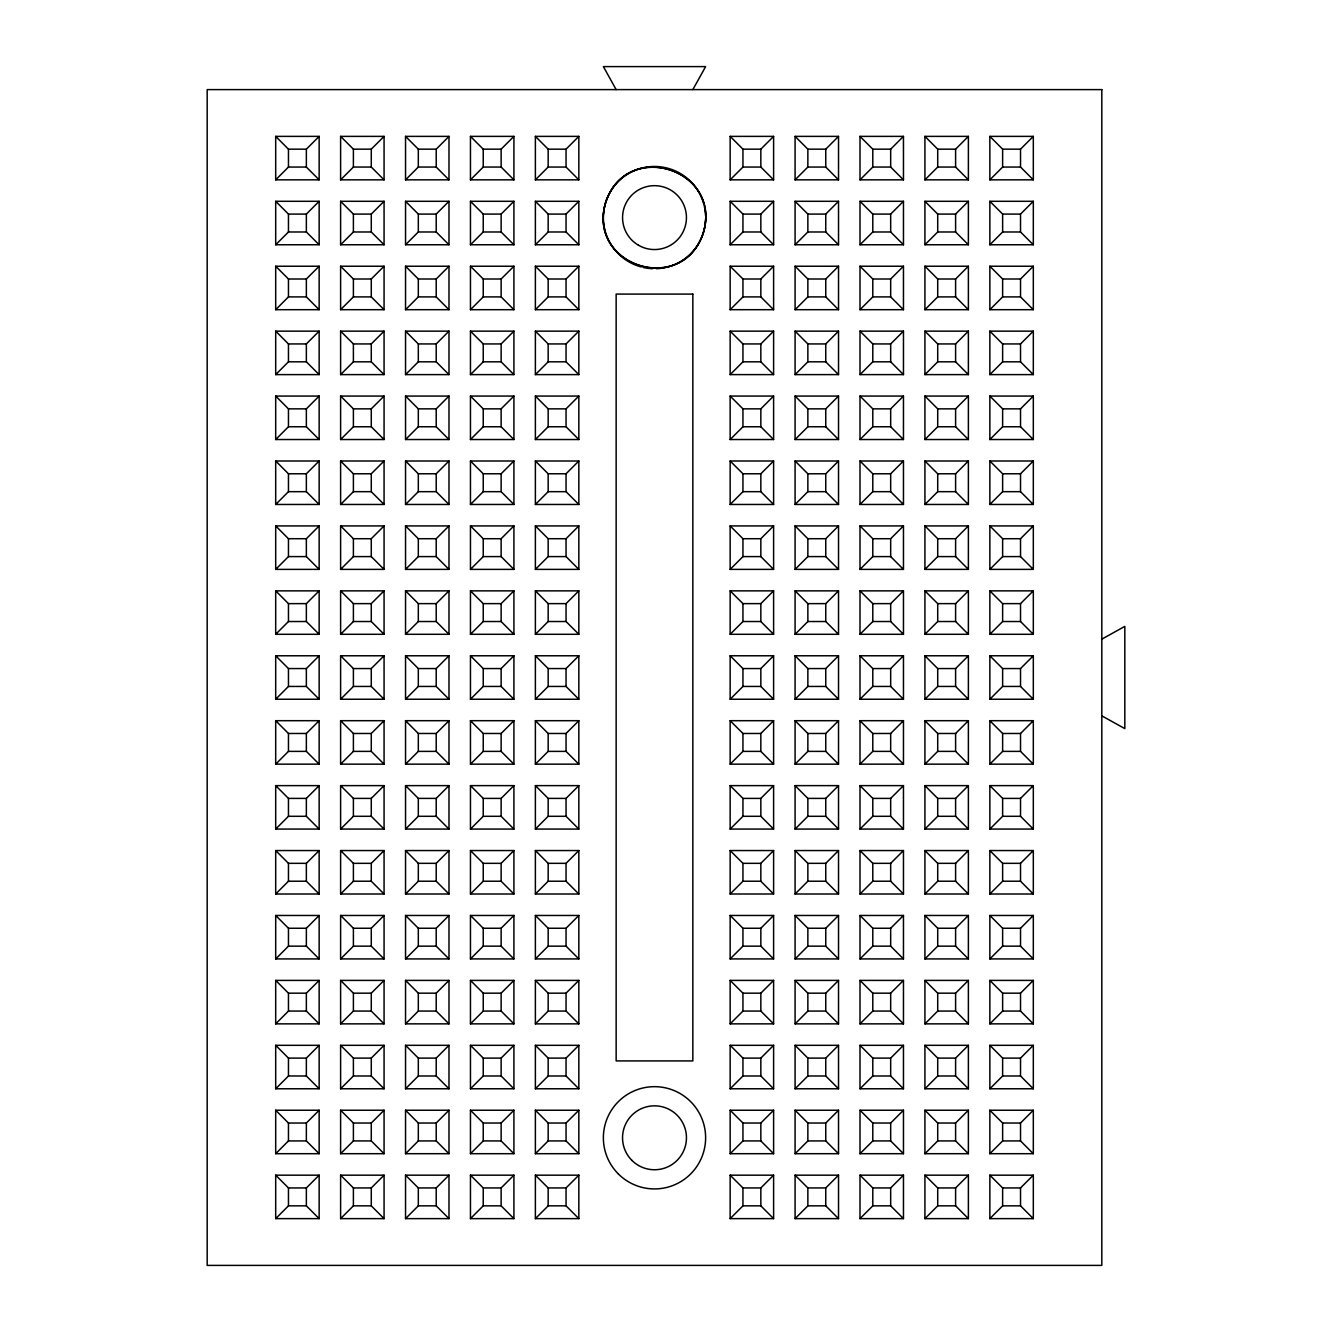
<?xml version="1.0" encoding="UTF-8"?>
<svg xmlns="http://www.w3.org/2000/svg" width="1332" height="1332" viewBox="0 0 1332 1332"><rect width="100%" height="100%" fill="white"/><g stroke="black" fill="none" stroke-linecap="round" stroke-linejoin="round"><path stroke-width="1.5" d="M703.879 230.836C720.396 166.134 623.16 140.076 605.111 204.379C588.594 269.081 685.83 295.121 703.879 230.836A51.115 51.115 0 0 1 667.732 266.983M692.84 89.61L705.627 66.6L603.379 66.6L616.15 89.61M275.691 179.837L288.461 167.049L306.36 167.049L319.147 179.837L319.147 136.38L275.691 136.38L275.691 179.837L319.147 179.837M275.691 136.38L288.461 149.167L306.36 149.167L319.147 136.38M275.691 244.755L288.461 231.984L306.36 231.984L319.147 244.755L275.691 244.755L275.691 201.299L319.147 201.299L319.147 244.755M275.691 201.299L288.461 214.086L306.36 214.086L319.147 201.299M340.609 179.837L353.396 167.049L371.278 167.049L384.066 179.837L384.066 136.38L340.609 136.38L340.609 179.837L384.066 179.837M340.609 136.38L353.396 149.167L371.278 149.167L384.066 136.38M275.691 309.69L288.461 296.903L306.36 296.903L319.147 309.69L319.147 266.233L275.691 266.233L275.691 309.69L319.147 309.69M275.691 266.233L288.461 279.004L306.36 279.004L319.147 266.233M340.609 244.755L353.396 231.984L371.278 231.984L384.066 244.755L384.066 201.299L340.609 201.299L340.609 244.755L384.066 244.755M340.609 201.299L353.396 214.086L371.278 214.086L384.066 201.299M405.544 179.837L418.315 167.049L436.213 167.049L448.984 179.837L448.984 136.38L405.544 136.38L405.544 179.837L448.984 179.837M405.544 136.38L418.315 149.167L436.213 149.167L448.984 136.38M275.691 374.608L288.461 361.821L306.36 361.821L319.147 374.608L275.691 374.608L275.691 331.152L319.147 331.152L319.147 374.608M275.691 331.152L288.461 343.939L306.36 343.939L319.147 331.152M340.609 309.69L353.396 296.903L371.278 296.903L384.066 309.69L384.066 266.233L340.609 266.233L340.609 309.69L384.066 309.69M340.609 266.233L353.396 279.004L371.278 279.004L384.066 266.233M405.544 244.755L418.315 231.984L418.315 214.086L405.544 201.299L448.984 201.299L448.984 244.755L405.544 244.755L405.544 201.299M418.315 214.086L436.213 214.086L448.984 201.299M470.462 179.837L483.233 167.049L501.132 167.049L513.919 179.837L513.919 136.38L470.462 136.38L470.462 179.837L513.919 179.837M470.462 136.38L483.233 149.167L501.132 149.167L513.919 136.38M275.691 439.527L288.461 426.756L288.461 408.857L275.691 396.07L275.691 439.527L319.147 439.527L319.147 396.07L275.691 396.07M288.461 408.857L306.36 408.857L319.147 396.07M340.609 374.608L353.396 361.821L371.278 361.821L384.066 374.608L340.609 374.608L340.609 331.152L384.066 331.152L384.066 374.608M340.609 331.152L353.396 343.939L371.278 343.939L384.066 331.152M405.544 309.69L418.315 296.903L436.213 296.903L448.984 309.69L448.984 266.233L405.544 266.233L405.544 309.69L448.984 309.69M405.544 266.233L418.315 279.004L436.213 279.004L448.984 266.233M470.462 244.755L483.233 231.984L501.132 231.984L513.919 244.755L513.919 201.299L470.462 201.299L470.462 244.755L513.919 244.755M470.462 201.299L483.233 214.086L501.132 214.086L513.919 201.299M535.381 179.837L548.168 167.049L566.05 167.049L578.837 179.837L578.837 136.38L535.381 136.38L535.381 179.837L578.837 179.837M535.381 136.38L548.168 149.167L566.05 149.167L578.837 136.38M275.691 504.462L288.461 491.675L288.461 473.776L275.691 461.005L319.147 461.005L319.147 504.462L275.691 504.462L275.691 461.005M319.147 504.462L306.36 491.675L306.36 473.776L319.147 461.005M340.609 439.527L353.396 426.756L353.396 408.857L340.609 396.07L340.609 439.527L384.066 439.527L384.066 396.07L340.609 396.07M353.396 408.857L371.278 408.857L384.066 396.07M405.544 374.608L418.315 361.821L436.213 361.821L448.984 374.608L448.984 331.152L405.544 331.152L405.544 374.608L448.984 374.608M405.544 331.152L418.315 343.939L436.213 343.939L448.984 331.152M470.462 309.69L483.233 296.903L501.132 296.903L513.919 309.69L513.919 266.233L470.462 266.233L470.462 309.69L513.919 309.69M470.462 266.233L483.233 279.004L501.132 279.004L513.919 266.233M535.381 244.755L548.168 231.984L548.168 214.086L535.381 201.299L578.837 201.299L578.837 244.755L535.381 244.755L535.381 201.299M548.168 214.086L566.05 214.086L578.837 201.299M275.691 569.38L288.461 556.593L306.36 556.593L319.147 569.38L275.691 569.38L275.691 525.924L319.147 525.924L319.147 569.38M275.691 525.924L288.461 538.711L306.36 538.711L319.147 525.924M340.609 504.462L353.396 491.675L353.396 473.776L340.609 461.005L340.609 504.462L384.066 504.462L384.066 461.005L340.609 461.005M384.066 504.462L371.278 491.675L371.278 473.776L384.066 461.005M405.544 439.527L418.315 426.756L436.213 426.756L448.984 439.527L405.544 439.527L405.544 396.07L448.984 396.07L448.984 439.527M405.544 396.07L418.315 408.857L436.213 408.857L448.984 396.07M470.462 374.608L483.233 361.821L501.132 361.821L513.919 374.608L470.462 374.608L470.462 331.152L513.919 331.152L513.919 374.608M470.462 331.152L483.233 343.939L501.132 343.939L513.919 331.152M535.381 309.69L548.168 296.903L548.168 279.004L535.381 266.233L578.837 266.233L578.837 309.69L535.381 309.69L535.381 266.233M548.168 279.004L566.05 279.004L578.837 266.233M275.691 634.298L288.461 621.528L288.461 603.629L275.691 590.859L275.691 634.298L319.147 634.298L319.147 590.859L275.691 590.859M288.461 603.629L306.36 603.629L319.147 590.859M340.609 569.38L353.396 556.593L371.278 556.593L384.066 569.38L340.609 569.38L340.609 525.924L384.066 525.924L384.066 569.38M371.278 556.593L371.278 538.711L384.066 525.924M405.544 504.462L418.315 491.675L436.213 491.675L448.984 504.462L405.544 504.462L405.544 461.005L448.984 461.005L448.984 504.462M405.544 461.005L418.315 473.776L436.213 473.776L448.984 461.005M470.462 439.527L483.233 426.756L501.132 426.756L513.919 439.527L470.462 439.527L470.462 396.07L513.919 396.07L513.919 439.527M470.462 396.07L483.233 408.857L501.132 408.857L513.919 396.07M535.381 374.608L548.168 361.821L548.168 343.939L535.381 331.152L578.837 331.152L578.837 374.608L535.381 374.608L535.381 331.152M548.168 343.939L566.05 343.939L578.837 331.152M730.152 179.837L742.94 167.049L760.838 167.049L773.609 179.837L773.609 136.38L730.152 136.38L730.152 179.837L773.609 179.837M730.152 136.38L742.94 149.167L760.838 149.167L773.609 136.38M275.691 699.233L288.461 686.446L288.461 668.564L275.691 655.777L275.691 699.233L319.147 699.233L319.147 655.777L275.691 655.777M288.461 668.564L306.36 668.564L319.147 655.777M340.609 634.298L353.396 621.528L353.396 603.629L340.609 590.859L340.609 634.298L384.066 634.298L384.066 590.859L340.609 590.859M353.396 603.629L371.278 603.629L384.066 590.859M405.544 569.38L418.315 556.593L436.213 556.593L448.984 569.38L405.544 569.38L405.544 525.924L448.984 525.924L448.984 569.38M405.544 525.924L418.315 538.711L436.213 538.711L448.984 525.924M470.462 504.462L483.233 491.675L501.132 491.675L513.919 504.462L470.462 504.462L470.462 461.005L513.919 461.005L513.919 504.462M470.462 461.005L483.233 473.776L501.132 473.776L513.919 461.005M535.381 439.527L548.168 426.756L548.168 408.857L535.381 396.07L535.381 439.527L578.837 439.527L578.837 396.07L535.381 396.07M548.168 408.857L566.05 408.857L578.837 396.07M730.152 244.755L742.94 231.984L760.838 231.984L773.609 244.755L730.152 244.755L730.152 201.299L773.609 201.299L773.609 244.755M730.152 201.299L742.94 214.086L760.838 214.086L773.609 201.299M795.087 179.837L807.858 167.049L825.757 167.049L838.527 179.837L838.527 136.38L795.087 136.38L795.087 179.837L838.527 179.837M795.087 136.38L807.858 149.167L825.757 149.167L838.527 136.38M275.691 764.152L288.461 751.381L288.461 733.482L275.691 720.695L275.691 764.152L319.147 764.152L319.147 720.695L275.691 720.695M288.461 733.482L306.36 733.482L319.147 720.695M340.609 699.233L353.396 686.446L353.396 668.564L340.609 655.777L340.609 699.233L384.066 699.233L384.066 655.777L340.609 655.777M353.396 668.564L371.278 668.564L384.066 655.777M405.544 634.298L418.315 621.528L436.213 621.528L448.984 634.298L405.544 634.298L405.544 590.859L448.984 590.859L448.984 634.298M405.544 590.859L418.315 603.629L436.213 603.629L448.984 590.859M470.462 569.38L483.233 556.593L501.132 556.593L513.919 569.38L470.462 569.38L470.462 525.924L513.919 525.924L513.919 569.38M470.462 525.924L483.233 538.711L501.132 538.711L513.919 525.924M535.381 504.462L548.168 491.675L548.168 473.776L535.381 461.005L578.837 461.005L578.837 504.462L535.381 504.462L535.381 461.005M548.168 473.776L566.05 473.776L578.837 461.005M730.152 309.69L742.94 296.903L742.94 279.004L730.152 266.233L730.152 309.69L773.609 309.69L773.609 266.233L730.152 266.233M742.94 279.004L760.838 279.004L773.609 266.233M795.087 244.755L807.858 231.984L807.858 214.086L795.087 201.299L838.527 201.299L838.527 244.755L795.087 244.755L795.087 201.299M807.858 214.086L825.757 214.086L838.527 201.299M860.006 179.837L872.793 167.049L890.675 167.049L903.462 179.837L860.006 179.837L860.006 136.38L903.462 136.38L903.462 179.837M860.006 136.38L872.793 149.167L890.675 149.167L903.462 136.38M275.691 829.07L288.461 816.3L306.36 816.3L319.147 829.07L319.147 785.63L275.691 785.63L275.691 829.07L319.147 829.07M275.691 785.63L288.461 798.401L306.36 798.401L319.147 785.63M340.609 764.152L353.396 751.381L353.396 733.482L340.609 720.695L340.609 764.152L384.066 764.152L384.066 720.695L340.609 720.695M353.396 733.482L371.278 733.482L384.066 720.695M405.544 699.233L418.315 686.446L436.213 686.446L448.984 699.233L448.984 655.777L405.544 655.777L405.544 699.233L448.984 699.233M405.544 655.777L418.315 668.564L436.213 668.564L448.984 655.777M470.462 634.298L483.233 621.528L501.132 621.528L513.919 634.298L470.462 634.298L470.462 590.859L513.919 590.859L513.919 634.298M470.462 590.859L483.233 603.629L501.132 603.629L513.919 590.859M535.381 569.38L548.168 556.593L548.168 538.711L535.381 525.924L578.837 525.924L578.837 569.38L535.381 569.38L535.381 525.924M548.168 538.711L566.05 538.711L578.837 525.924M730.152 374.608L742.94 361.821L742.94 343.939L730.152 331.152L773.609 331.152L773.609 374.608L730.152 374.608L730.152 331.152M742.94 343.939L760.838 343.939L773.609 331.152M795.087 309.69L807.858 296.903L807.858 279.004L795.087 266.233L838.527 266.233L838.527 309.69L795.087 309.69L795.087 266.233M807.858 279.004L825.757 279.004L838.527 266.233M860.006 244.755L872.793 231.984L890.675 231.984L903.462 244.755L860.006 244.755L860.006 201.299L903.462 201.299L903.462 244.755M890.675 231.984L890.675 214.086L903.462 201.299M924.924 179.837L937.711 167.049L955.61 167.049L968.381 179.837L968.381 136.38L924.924 136.38L924.924 179.837L968.381 179.837M924.924 136.38L937.711 149.167L955.61 149.167L968.381 136.38M275.691 894.005L288.461 881.218L306.36 881.218L319.147 894.005L319.147 850.549L275.691 850.549L275.691 894.005L319.147 894.005M275.691 850.549L288.461 863.336L306.36 863.336L319.147 850.549M340.609 829.07L353.396 816.3L371.278 816.3L384.066 829.07L384.066 785.63L340.609 785.63L340.609 829.07L384.066 829.07M340.609 785.63L353.396 798.401L371.278 798.401L384.066 785.63M405.544 764.152L418.315 751.381L436.213 751.381L448.984 764.152L448.984 720.695L405.544 720.695L405.544 764.152L448.984 764.152M405.544 720.695L418.315 733.482L436.213 733.482L448.984 720.695M470.462 699.233L483.233 686.446L501.132 686.446L513.919 699.233L513.919 655.777L470.462 655.777L470.462 699.233L513.919 699.233M470.462 655.777L483.233 668.564L501.132 668.564L513.919 655.777M535.381 634.298L548.168 621.528L548.168 603.629L535.381 590.859L535.381 634.298L578.837 634.298L578.837 590.859L535.381 590.859M548.168 603.629L566.05 603.629L578.837 590.859M730.152 439.527L742.94 426.756L742.94 408.857L730.152 396.07L730.152 439.527L773.609 439.527L773.609 396.07L730.152 396.07M742.94 408.857L760.838 408.857L773.609 396.07M795.087 374.608L807.858 361.821L807.858 343.939L795.087 331.152L838.527 331.152L838.527 374.608L795.087 374.608L795.087 331.152M807.858 343.939L825.757 343.939L838.527 331.152M860.006 309.69L872.793 296.903L890.675 296.903L903.462 309.69L860.006 309.69L860.006 266.233L903.462 266.233L903.462 309.69M890.675 296.903L890.675 279.004L903.462 266.233M924.924 244.755L937.711 231.984L955.61 231.984L968.381 244.755L968.381 201.299L924.924 201.299L924.924 244.755L968.381 244.755M924.924 201.299L937.711 214.086L955.61 214.086L968.381 201.299M989.859 179.837L1002.63 167.049L1002.63 149.167L989.859 136.38L1033.316 136.38L1033.316 179.837L989.859 179.837L989.859 136.38M1033.316 179.837L1020.528 167.049L1020.528 149.167L1033.316 136.38M275.691 958.923L288.461 946.153L288.461 928.254L275.691 915.467L275.691 958.923L319.147 958.923L319.147 915.467L275.691 915.467M288.461 928.254L306.36 928.254L319.147 915.467M340.609 894.005L353.396 881.218L371.278 881.218L384.066 894.005L384.066 850.549L340.609 850.549L340.609 894.005L384.066 894.005M340.609 850.549L353.396 863.336L371.278 863.336L384.066 850.549M405.544 829.07L418.315 816.3L436.213 816.3L448.984 829.07L448.984 785.63L405.544 785.63L405.544 829.07L448.984 829.07M405.544 785.63L418.315 798.401L436.213 798.401L448.984 785.63M470.462 764.152L483.233 751.381L501.132 751.381L513.919 764.152L513.919 720.695L470.462 720.695L470.462 764.152L513.919 764.152M470.462 720.695L483.233 733.482L501.132 733.482L513.919 720.695M535.381 699.233L548.168 686.446L548.168 668.564L535.381 655.777L578.837 655.777L578.837 699.233L535.381 699.233L535.381 655.777M548.168 668.564L566.05 668.564L578.837 655.777M730.152 504.462L742.94 491.675L742.94 473.776L730.152 461.005L773.609 461.005L773.609 504.462L730.152 504.462L730.152 461.005M742.94 473.776L760.838 473.776L773.609 461.005M795.087 439.527L807.858 426.756L807.858 408.857L795.087 396.07L795.087 439.527L838.527 439.527L838.527 396.07L795.087 396.07M807.858 408.857L825.757 408.857L838.527 396.07M860.006 374.608L872.793 361.821L890.675 361.821L903.462 374.608L860.006 374.608L860.006 331.152L903.462 331.152L903.462 374.608M890.675 361.821L890.675 343.939L903.462 331.152M924.924 309.69L937.711 296.903L955.61 296.903L968.381 309.69L968.381 266.233L924.924 266.233L924.924 309.69L968.381 309.69M924.924 266.233L937.711 279.004L955.61 279.004L968.381 266.233M989.859 244.755L1002.63 231.984L1002.63 214.086L989.859 201.299L1033.316 201.299L1033.316 244.755L989.859 244.755L989.859 201.299M1033.316 244.755L1020.528 231.984L1020.528 214.086L1033.316 201.299M275.691 1023.858L288.461 1011.071L288.461 993.173L275.691 980.402L275.691 1023.858L319.147 1023.858L319.147 980.402L275.691 980.402M288.461 993.173L306.36 993.173L319.147 980.402M340.609 958.923L353.396 946.153L353.396 928.254L340.609 915.467L340.609 958.923L384.066 958.923L384.066 915.467L340.609 915.467M384.066 958.923L371.278 946.153L371.278 928.254L384.066 915.467M405.544 894.005L418.315 881.218L436.213 881.218L448.984 894.005L448.984 850.549L405.544 850.549L405.544 894.005L448.984 894.005M405.544 850.549L418.315 863.336L436.213 863.336L448.984 850.549M470.462 829.07L483.233 816.3L501.132 816.3L513.919 829.07L513.919 785.63L470.462 785.63L470.462 829.07L513.919 829.07M470.462 785.63L483.233 798.401L501.132 798.401L513.919 785.63M535.381 764.152L548.168 751.381L548.168 733.482L535.381 720.695L578.837 720.695L578.837 764.152L535.381 764.152L535.381 720.695M548.168 733.482L566.05 733.482L578.837 720.695M730.152 569.38L742.94 556.593L742.94 538.711L730.152 525.924L773.609 525.924L773.609 569.38L730.152 569.38L730.152 525.924M773.609 569.38L760.838 556.593L760.838 538.711L773.609 525.924M795.087 504.462L807.858 491.675L807.858 473.776L795.087 461.005L838.527 461.005L838.527 504.462L795.087 504.462L795.087 461.005M838.527 504.462L825.757 491.675L825.757 473.776L838.527 461.005M860.006 439.527L872.793 426.756L872.793 408.857L860.006 396.07L860.006 439.527L903.462 439.527L903.462 396.07L860.006 396.07M872.793 408.857L890.675 408.857L903.462 396.07M924.924 374.608L937.711 361.821L955.61 361.821L968.381 374.608L924.924 374.608L924.924 331.152L968.381 331.152L968.381 374.608M924.924 331.152L937.711 343.939L955.61 343.939L968.381 331.152M989.859 309.69L1002.63 296.903L1002.63 279.004L989.859 266.233L1033.316 266.233L1033.316 309.69L989.859 309.69L989.859 266.233M1033.316 309.69L1020.528 296.903L1020.528 279.004L1033.316 266.233M275.691 1088.777L288.461 1075.99L288.461 1058.108L275.691 1045.32L275.691 1088.777L319.147 1088.777L319.147 1045.32L275.691 1045.32M288.461 1058.108L306.36 1058.108L319.147 1045.32M340.609 1023.858L353.396 1011.071L353.396 993.173L340.609 980.402L340.609 1023.858L384.066 1023.858L384.066 980.402L340.609 980.402M384.066 1023.858L371.278 1011.071L371.278 993.173L384.066 980.402M405.544 958.923L418.315 946.153L436.213 946.153L448.984 958.923L448.984 915.467L405.544 915.467L405.544 958.923L448.984 958.923M405.544 915.467L418.315 928.254L436.213 928.254L448.984 915.467M470.462 894.005L483.233 881.218L501.132 881.218L513.919 894.005L513.919 850.549L470.462 850.549L470.462 894.005L513.919 894.005M470.462 850.549L483.233 863.336L501.132 863.336L513.919 850.549M535.381 829.07L548.168 816.3L566.05 816.3L578.837 829.07L578.837 785.63L535.381 785.63L535.381 829.07L578.837 829.07M535.381 785.63L548.168 798.401L566.05 798.401L578.837 785.63M730.152 634.298L742.94 621.528L742.94 603.629L730.152 590.859L730.152 634.298L773.609 634.298L773.609 590.859L730.152 590.859M742.94 603.629L760.838 603.629L773.609 590.859M795.087 569.38L807.858 556.593L807.858 538.711L795.087 525.924L838.527 525.924L838.527 569.38L795.087 569.38L795.087 525.924M838.527 569.38L825.757 556.593L825.757 538.711L838.527 525.924M860.006 504.462L872.793 491.675L872.793 473.776L860.006 461.005L903.462 461.005L903.462 504.462L860.006 504.462L860.006 461.005M903.462 504.462L890.675 491.675L890.675 473.776L903.462 461.005M924.924 439.527L937.711 426.756L955.61 426.756L968.381 439.527L924.924 439.527L924.924 396.07L968.381 396.07L968.381 439.527M924.924 396.07L937.711 408.857L955.61 408.857L968.381 396.07M989.859 374.608L1002.63 361.821L1002.63 343.939L989.859 331.152L1033.316 331.152L1033.316 374.608L989.859 374.608L989.859 331.152M1033.316 374.608L1020.528 361.821L1020.528 343.939L1033.316 331.152M275.691 1153.695L288.461 1140.925L306.36 1140.925L319.147 1153.695L319.147 1110.239L275.691 1110.239L275.691 1153.695L319.147 1153.695M306.36 1140.925L306.36 1123.026L319.147 1110.239M340.609 1088.777L353.396 1075.99L353.396 1058.108L340.609 1045.32L340.609 1088.777L384.066 1088.777L384.066 1045.32L340.609 1045.32M353.396 1058.108L371.278 1058.108L384.066 1045.32M405.544 1023.858L418.315 1011.071L418.315 993.173L405.544 980.402L448.984 980.402L448.984 1023.858L405.544 1023.858L405.544 980.402M448.984 1023.858L436.213 1011.071L436.213 993.173L448.984 980.402M470.462 958.923L483.233 946.153L501.132 946.153L513.919 958.923L513.919 915.467L470.462 915.467L470.462 958.923L513.919 958.923M470.462 915.467L483.233 928.254L501.132 928.254L513.919 915.467M535.381 894.005L548.168 881.218L566.05 881.218L578.837 894.005L535.381 894.005L535.381 850.549L578.837 850.549L578.837 894.005M535.381 850.549L548.168 863.336L566.05 863.336L578.837 850.549M730.152 699.233L742.94 686.446L742.94 668.564L730.152 655.777L773.609 655.777L773.609 699.233L730.152 699.233L730.152 655.777M773.609 699.233L760.838 686.446L760.838 668.564L773.609 655.777M795.087 634.298L807.858 621.528L807.858 603.629L795.087 590.859L795.087 634.298L838.527 634.298L838.527 590.859L795.087 590.859M807.858 603.629L825.757 603.629L838.527 590.859M860.006 569.38L872.793 556.593L872.793 538.711L860.006 525.924L903.462 525.924L903.462 569.38L860.006 569.38L860.006 525.924M903.462 569.38L890.675 556.593L890.675 538.711L903.462 525.924M924.924 504.462L937.711 491.675L955.61 491.675L968.381 504.462L924.924 504.462L924.924 461.005L968.381 461.005L968.381 504.462M924.924 461.005L937.711 473.776L955.61 473.776L968.381 461.005M989.859 439.527L1002.63 426.756L1002.63 408.857L989.859 396.07L989.859 439.527L1033.316 439.527L1033.316 396.07L989.859 396.07M1002.63 408.857L1020.528 408.857L1033.316 396.07M275.691 1218.63L288.461 1205.843L306.36 1205.843L319.147 1218.63L319.147 1175.174L275.691 1175.174L275.691 1218.63L319.147 1218.63M275.691 1175.174L288.461 1187.944L306.36 1187.944L319.147 1175.174M340.609 1153.695L353.396 1140.925L371.278 1140.925L384.066 1153.695L384.066 1110.239L340.609 1110.239L340.609 1153.695L384.066 1153.695M371.278 1140.925L371.278 1123.026L384.066 1110.239M405.544 1088.777L418.315 1075.99L418.315 1058.108L405.544 1045.32L405.544 1088.777L448.984 1088.777L448.984 1045.32L405.544 1045.32M418.315 1058.108L436.213 1058.108L448.984 1045.32M470.462 1023.858L483.233 1011.071L483.233 993.173L470.462 980.402L513.919 980.402L513.919 1023.858L470.462 1023.858L470.462 980.402M513.919 1023.858L501.132 1011.071L501.132 993.173L513.919 980.402M535.381 958.923L548.168 946.153L566.05 946.153L578.837 958.923L535.381 958.923L535.381 915.467L578.837 915.467L578.837 958.923M535.381 915.467L548.168 928.254L566.05 928.254L578.837 915.467M730.152 764.152L742.94 751.381L742.94 733.482L730.152 720.695L773.609 720.695L773.609 764.152L730.152 764.152L730.152 720.695M773.609 764.152L760.838 751.381L760.838 733.482L773.609 720.695M795.087 699.233L807.858 686.446L825.757 686.446L838.527 699.233L795.087 699.233L795.087 655.777L838.527 655.777L838.527 699.233M795.087 655.777L807.858 668.564L825.757 668.564L838.527 655.777M860.006 634.298L872.793 621.528L872.793 603.629L860.006 590.859L860.006 634.298L903.462 634.298L903.462 590.859L860.006 590.859M872.793 603.629L890.675 603.629L903.462 590.859M924.924 569.38L937.711 556.593L955.61 556.593L968.381 569.38L924.924 569.38L924.924 525.924L968.381 525.924L968.381 569.38M955.61 556.593L955.61 538.711L968.381 525.924M989.859 504.462L1002.63 491.675L1002.63 473.776L989.859 461.005L1033.316 461.005L1033.316 504.462L989.859 504.462L989.859 461.005M1033.316 504.462L1020.528 491.675L1020.528 473.776L1033.316 461.005M340.609 1218.63L353.396 1205.843L371.278 1205.843L384.066 1218.63L384.066 1175.174L340.609 1175.174L340.609 1218.63L384.066 1218.63M340.609 1175.174L353.396 1187.944L371.278 1187.944L384.066 1175.174M405.544 1153.695L418.315 1140.925L436.213 1140.925L448.984 1153.695L405.544 1153.695L405.544 1110.239L448.984 1110.239L448.984 1153.695M436.213 1140.925L436.213 1123.026L448.984 1110.239M470.462 1088.777L483.233 1075.99L483.233 1058.108L470.462 1045.32L513.919 1045.32L513.919 1088.777L470.462 1088.777L470.462 1045.32M483.233 1058.108L501.132 1058.108L513.919 1045.32M535.381 1023.858L548.168 1011.071L548.168 993.173L535.381 980.402L578.837 980.402L578.837 1023.858L535.381 1023.858L535.381 980.402M578.837 1023.858L566.05 1011.071L566.05 993.173L578.837 980.402M730.152 829.07L742.94 816.3L760.838 816.3L773.609 829.07L730.152 829.07L730.152 785.63L773.609 785.63L773.609 829.07M730.152 785.63L742.94 798.401L760.838 798.401L773.609 785.63M795.087 764.152L807.858 751.381L807.858 733.482L795.087 720.695L838.527 720.695L838.527 764.152L795.087 764.152L795.087 720.695M807.858 733.482L825.757 733.482L838.527 720.695M860.006 699.233L872.793 686.446L890.675 686.446L903.462 699.233L860.006 699.233L860.006 655.777L903.462 655.777L903.462 699.233M860.006 655.777L872.793 668.564L890.675 668.564L903.462 655.777M924.924 634.298L937.711 621.528L955.61 621.528L968.381 634.298L924.924 634.298L924.924 590.859L968.381 590.859L968.381 634.298M924.924 590.859L937.711 603.629L955.61 603.629L968.381 590.859M989.859 569.38L1002.63 556.593L1002.63 538.711L989.859 525.924L1033.316 525.924L1033.316 569.38L989.859 569.38L989.859 525.924M1033.316 569.38L1020.528 556.593L1020.528 538.711L1033.316 525.924M405.544 1218.63L418.315 1205.843L436.213 1205.843L448.984 1218.63L405.544 1218.63L405.544 1175.174L448.984 1175.174L448.984 1218.63M405.544 1175.174L418.315 1187.944L436.213 1187.944L448.984 1175.174M470.462 1153.695L483.233 1140.925L483.233 1123.026L470.462 1110.239L513.919 1110.239L513.919 1153.695L470.462 1153.695L470.462 1110.239M513.919 1153.695L501.132 1140.925L501.132 1123.026L513.919 1110.239M535.381 1088.777L548.168 1075.99L548.168 1058.108L535.381 1045.32L578.837 1045.32L578.837 1088.777L535.381 1088.777L535.381 1045.32M578.837 1088.777L566.05 1075.99L566.05 1058.108L578.837 1045.32M730.152 894.005L742.94 881.218L760.838 881.218L773.609 894.005L730.152 894.005L730.152 850.549L773.609 850.549L773.609 894.005M730.152 850.549L742.94 863.336L760.838 863.336L773.609 850.549M795.087 829.07L807.858 816.3L825.757 816.3L838.527 829.07L838.527 785.63L795.087 785.63L795.087 829.07L838.527 829.07M825.757 816.3L825.757 798.401L838.527 785.63M860.006 764.152L872.793 751.381L890.675 751.381L903.462 764.152L860.006 764.152L860.006 720.695L903.462 720.695L903.462 764.152M860.006 720.695L872.793 733.482L890.675 733.482L903.462 720.695M924.924 699.233L937.711 686.446L955.61 686.446L968.381 699.233L924.924 699.233L924.924 655.777L968.381 655.777L968.381 699.233M924.924 655.777L937.711 668.564L955.61 668.564L968.381 655.777M989.859 634.298L1002.63 621.528L1020.528 621.528L1033.316 634.298L989.859 634.298L989.859 590.859L1033.316 590.859L1033.316 634.298M989.859 590.859L1002.63 603.629L1020.528 603.629L1033.316 590.859M470.462 1218.63L483.233 1205.843L483.233 1187.944L470.462 1175.174L470.462 1218.63L513.919 1218.63L513.919 1175.174L470.462 1175.174M483.233 1187.944L501.132 1187.944L513.919 1175.174M535.381 1153.695L548.168 1140.925L566.05 1140.925L578.837 1153.695L535.381 1153.695L535.381 1110.239L578.837 1110.239L578.837 1153.695M566.05 1140.925L566.05 1123.026L578.837 1110.239M730.152 958.923L742.94 946.153L760.838 946.153L773.609 958.923L730.152 958.923L730.152 915.467L773.609 915.467L773.609 958.923M730.152 915.467L742.94 928.254L760.838 928.254L773.609 915.467M795.087 894.005L807.858 881.218L825.757 881.218L838.527 894.005L795.087 894.005L795.087 850.549L838.527 850.549L838.527 894.005M795.087 850.549L807.858 863.336L825.757 863.336L838.527 850.549M860.006 829.07L872.793 816.3L872.793 798.401L860.006 785.63L903.462 785.63L903.462 829.07L860.006 829.07L860.006 785.63M903.462 829.07L890.675 816.3L890.675 798.401L903.462 785.63M924.924 764.152L937.711 751.381L955.61 751.381L968.381 764.152L924.924 764.152L924.924 720.695L968.381 720.695L968.381 764.152M924.924 720.695L937.711 733.482L955.61 733.482L968.381 720.695M989.859 699.233L1002.63 686.446L1020.528 686.446L1033.316 699.233L989.859 699.233L989.859 655.777L1033.316 655.777L1033.316 699.233M989.859 655.777L1002.63 668.564L1020.528 668.564L1033.316 655.777M535.381 1218.63L548.168 1205.843L566.05 1205.843L578.837 1218.63L535.381 1218.63L535.381 1175.174L578.837 1175.174L578.837 1218.63M535.381 1175.174L548.168 1187.944L566.05 1187.944L578.837 1175.174M730.152 1023.858L742.94 1011.071L742.94 993.173L730.152 980.402L773.609 980.402L773.609 1023.858L730.152 1023.858L730.152 980.402M773.609 1023.858L760.838 1011.071L760.838 993.173L773.609 980.402M795.087 958.923L807.858 946.153L825.757 946.153L838.527 958.923L795.087 958.923L795.087 915.467L838.527 915.467L838.527 958.923M795.087 915.467L807.858 928.254L825.757 928.254L838.527 915.467M860.006 894.005L872.793 881.218L890.675 881.218L903.462 894.005L860.006 894.005L860.006 850.549L903.462 850.549L903.462 894.005M860.006 850.549L872.793 863.336L890.675 863.336L903.462 850.549M924.924 829.07L937.711 816.3L955.61 816.3L968.381 829.07L924.924 829.07L924.924 785.63L968.381 785.63L968.381 829.07M924.924 785.63L937.711 798.401L955.61 798.401L968.381 785.63M989.859 764.152L1002.63 751.381L1020.528 751.381L1033.316 764.152L989.859 764.152L989.859 720.695L1033.316 720.695L1033.316 764.152M989.859 720.695L1002.63 733.482L1020.528 733.482L1033.316 720.695M730.152 1088.777L742.94 1075.99L742.94 1058.108L730.152 1045.32L730.152 1088.777L773.609 1088.777L773.609 1045.32L730.152 1045.32M773.609 1088.777L760.838 1075.99L760.838 1058.108L773.609 1045.32M795.087 1023.858L807.858 1011.071L807.858 993.173L795.087 980.402L838.527 980.402L838.527 1023.858L795.087 1023.858L795.087 980.402M838.527 1023.858L825.757 1011.071L825.757 993.173L838.527 980.402M860.006 958.923L872.793 946.153L890.675 946.153L903.462 958.923L860.006 958.923L860.006 915.467L903.462 915.467L903.462 958.923M860.006 915.467L872.793 928.254L890.675 928.254L903.462 915.467M924.924 894.005L937.711 881.218L955.61 881.218L968.381 894.005L924.924 894.005L924.924 850.549L968.381 850.549L968.381 894.005M924.924 850.549L937.711 863.336L955.61 863.336L968.381 850.549M989.859 829.07L1002.63 816.3L1002.63 798.401L989.859 785.63L1033.316 785.63L1033.316 829.07L989.859 829.07L989.859 785.63M1033.316 829.07L1020.528 816.3L1020.528 798.401L1033.316 785.63M730.152 1153.695L742.94 1140.925L760.838 1140.925L773.609 1153.695L773.609 1110.239L730.152 1110.239L730.152 1153.695L773.609 1153.695M760.838 1140.925L760.838 1123.026L773.609 1110.239M795.087 1088.777L807.858 1075.99L807.858 1058.108L795.087 1045.32L795.087 1088.777L838.527 1088.777L838.527 1045.32L795.087 1045.32M838.527 1088.777L825.757 1075.99L825.757 1058.108L838.527 1045.32M860.006 1023.858L872.793 1011.071L872.793 993.173L860.006 980.402L903.462 980.402L903.462 1023.858L860.006 1023.858L860.006 980.402M903.462 1023.858L890.675 1011.071L890.675 993.173L903.462 980.402M924.924 958.923L937.711 946.153L955.61 946.153L968.381 958.923L924.924 958.923L924.924 915.467L968.381 915.467L968.381 958.923M924.924 915.467L937.711 928.254L955.61 928.254L968.381 915.467M989.859 894.005L1002.63 881.218L1002.63 863.336L989.859 850.549L1033.316 850.549L1033.316 894.005L989.859 894.005L989.859 850.549M1033.316 894.005L1020.528 881.218L1020.528 863.336L1033.316 850.549M730.152 1218.63L742.94 1205.843L760.838 1205.843L773.609 1218.63L773.609 1175.174L730.152 1175.174L730.152 1218.63L773.609 1218.63M730.152 1175.174L742.94 1187.944L760.838 1187.944L773.609 1175.174M795.087 1153.695L807.858 1140.925L825.757 1140.925L838.527 1153.695L795.087 1153.695L795.087 1110.239L838.527 1110.239L838.527 1153.695M825.757 1140.925L825.757 1123.026L838.527 1110.239M860.006 1088.777L872.793 1075.99L872.793 1058.108L860.006 1045.32L903.462 1045.32L903.462 1088.777L860.006 1088.777L860.006 1045.32M903.462 1088.777L890.675 1075.99L890.675 1058.108L903.462 1045.32M924.924 1023.858L937.711 1011.071L937.711 993.173L924.924 980.402L968.381 980.402L968.381 1023.858L924.924 1023.858L924.924 980.402M968.381 1023.858L955.61 1011.071L955.61 993.173L968.381 980.402M989.859 958.923L1002.63 946.153L1020.528 946.153L1033.316 958.923L989.859 958.923L989.859 915.467L1033.316 915.467L1033.316 958.923M989.859 915.467L1002.63 928.254L1020.528 928.254L1033.316 915.467M795.087 1218.63L807.858 1205.843L825.757 1205.843L838.527 1218.63L795.087 1218.63L795.087 1175.174L838.527 1175.174L838.527 1218.63M795.087 1175.174L807.858 1187.944L825.757 1187.944L838.527 1175.174M860.006 1153.695L872.793 1140.925L872.793 1123.026L860.006 1110.239L903.462 1110.239L903.462 1153.695L860.006 1153.695L860.006 1110.239M903.462 1153.695L890.675 1140.925L890.675 1123.026L903.462 1110.239M924.924 1088.777L937.711 1075.99L937.711 1058.108L924.924 1045.32L968.381 1045.32L968.381 1088.777L924.924 1088.777L924.924 1045.32M968.381 1088.777L955.61 1075.99L955.61 1058.108L968.381 1045.32M989.859 1023.858L1002.63 1011.071L1002.63 993.173L989.859 980.402L1033.316 980.402L1033.316 1023.858L989.859 1023.858L989.859 980.402M1033.316 1023.858L1020.528 1011.071L1020.528 993.173L1033.316 980.402M860.006 1218.63L872.793 1205.843L872.793 1187.944L860.006 1175.174L860.006 1218.63L903.462 1218.63L903.462 1175.174L860.006 1175.174M872.793 1187.944L890.675 1187.944L903.462 1175.174M924.924 1153.695L937.711 1140.925L937.711 1123.026L924.924 1110.239L968.381 1110.239L968.381 1153.695L924.924 1153.695L924.924 1110.239M968.381 1153.695L955.61 1140.925L955.61 1123.026L968.381 1110.239M989.859 1088.777L1002.63 1075.99L1002.63 1058.108L989.859 1045.32L1033.316 1045.32L1033.316 1088.777L989.859 1088.777L989.859 1045.32M1033.316 1088.777L1020.528 1075.99L1020.528 1058.108L1033.316 1045.32M924.924 1218.63L937.711 1205.843L937.711 1187.944L924.924 1175.174L924.924 1218.63L968.381 1218.63L968.381 1175.174L924.924 1175.174M937.711 1187.944L955.61 1187.944L968.381 1175.174M989.859 1153.695L1002.63 1140.925L1002.63 1123.026L989.859 1110.239L1033.316 1110.239L1033.316 1153.695L989.859 1153.695L989.859 1110.239M1033.316 1153.695L1020.528 1140.925L1020.528 1123.026L1033.316 1110.239M989.859 1218.63L1002.63 1205.843L1002.63 1187.944L989.859 1175.174L989.859 1218.63L1033.316 1218.63L1033.316 1175.174L989.859 1175.174M1002.63 1187.944L1020.528 1187.944L1033.316 1175.174M1101.814 639.16L1124.824 626.373L1124.824 728.621L1101.814 715.85M1002.63 149.167L1020.528 149.167M1002.63 167.049L1020.528 167.049M860.006 201.299L872.793 214.086L890.675 214.086M1002.63 214.086L1020.528 214.086M418.315 231.984L436.213 231.984L448.984 244.755M548.168 231.984L566.05 231.984L578.837 244.755M807.858 231.984L825.757 231.984L838.527 244.755M1002.63 231.984L1020.528 231.984M860.006 266.233L872.793 279.004L890.675 279.004M1002.63 279.004L1020.528 279.004M548.168 296.903L566.05 296.903L578.837 309.69M742.94 296.903L760.838 296.903L773.609 309.69M807.858 296.903L825.757 296.903L838.527 309.69M1002.63 296.903L1020.528 296.903M860.006 331.152L872.793 343.939L890.675 343.939M1002.63 343.939L1020.528 343.939M548.168 361.821L566.05 361.821L578.837 374.608M742.94 361.821L760.838 361.821L773.609 374.608M807.858 361.821L825.757 361.821L838.527 374.608M1002.63 361.821L1020.528 361.821M288.461 426.756L306.36 426.756L319.147 439.527M353.396 426.756L371.278 426.756L384.066 439.527M548.168 426.756L566.05 426.756L578.837 439.527M742.94 426.756L760.838 426.756L773.609 439.527M807.858 426.756L825.757 426.756L838.527 439.527M872.793 426.756L890.675 426.756L903.462 439.527M1002.63 426.756L1020.528 426.756L1033.316 439.527M288.461 473.776L306.36 473.776M353.396 473.776L371.278 473.776M807.858 473.776L825.757 473.776M872.793 473.776L890.675 473.776M1002.63 473.776L1020.528 473.776M288.461 491.675L306.36 491.675M353.396 491.675L371.278 491.675M548.168 491.675L566.05 491.675L578.837 504.462M742.94 491.675L760.838 491.675L773.609 504.462M807.858 491.675L825.757 491.675M872.793 491.675L890.675 491.675M1002.63 491.675L1020.528 491.675M340.609 525.924L353.396 538.711L371.278 538.711M742.94 538.711L760.838 538.711M807.858 538.711L825.757 538.711M872.793 538.711L890.675 538.711M924.924 525.924L937.711 538.711L955.61 538.711M1002.63 538.711L1020.528 538.711M548.168 556.593L566.05 556.593L578.837 569.38M742.94 556.593L760.838 556.593M807.858 556.593L825.757 556.593M872.793 556.593L890.675 556.593M1002.63 556.593L1020.528 556.593M288.461 621.528L306.36 621.528L319.147 634.298M353.396 621.528L371.278 621.528L384.066 634.298M548.168 621.528L566.05 621.528L578.837 634.298M742.94 621.528L760.838 621.528L773.609 634.298M807.858 621.528L825.757 621.528L838.527 634.298M872.793 621.528L890.675 621.528L903.462 634.298M742.94 668.564L760.838 668.564M288.461 686.446L306.36 686.446L319.147 699.233M353.396 686.446L371.278 686.446L384.066 699.233M548.168 686.446L566.05 686.446L578.837 699.233M742.94 686.446L760.838 686.446M742.94 733.482L760.838 733.482M288.461 751.381L306.36 751.381L319.147 764.152M353.396 751.381L371.278 751.381L384.066 764.152M548.168 751.381L566.05 751.381L578.837 764.152M742.94 751.381L760.838 751.381M807.858 751.381L825.757 751.381L838.527 764.152M795.087 785.63L807.858 798.401L825.757 798.401M872.793 798.401L890.675 798.401M1002.63 798.401L1020.528 798.401M872.793 816.3L890.675 816.3M1002.63 816.3L1020.528 816.3M1002.63 863.336L1020.528 863.336M1002.63 881.218L1020.528 881.218M353.396 928.254L371.278 928.254M288.461 946.153L306.36 946.153L319.147 958.923M353.396 946.153L371.278 946.153M353.396 993.173L371.278 993.173M418.315 993.173L436.213 993.173M483.233 993.173L501.132 993.173M548.168 993.173L566.05 993.173M742.94 993.173L760.838 993.173M807.858 993.173L825.757 993.173M872.793 993.173L890.675 993.173M937.711 993.173L955.61 993.173M1002.63 993.173L1020.528 993.173M288.461 1011.071L306.36 1011.071L319.147 1023.858M353.396 1011.071L371.278 1011.071M418.315 1011.071L436.213 1011.071M483.233 1011.071L501.132 1011.071M548.168 1011.071L566.05 1011.071M742.94 1011.071L760.838 1011.071M807.858 1011.071L825.757 1011.071M872.793 1011.071L890.675 1011.071M937.711 1011.071L955.61 1011.071M1002.63 1011.071L1020.528 1011.071M548.168 1058.108L566.05 1058.108M742.94 1058.108L760.838 1058.108M807.858 1058.108L825.757 1058.108M872.793 1058.108L890.675 1058.108M937.711 1058.108L955.61 1058.108M1002.63 1058.108L1020.528 1058.108M288.461 1075.99L306.36 1075.99L319.147 1088.777M353.396 1075.99L371.278 1075.99L384.066 1088.777M418.315 1075.99L436.213 1075.99L448.984 1088.777M483.233 1075.99L501.132 1075.99L513.919 1088.777M548.168 1075.99L566.05 1075.99M742.94 1075.99L760.838 1075.99M807.858 1075.99L825.757 1075.99M872.793 1075.99L890.675 1075.99M937.711 1075.99L955.61 1075.99M1002.63 1075.99L1020.528 1075.99M275.691 1110.239L288.461 1123.026L306.36 1123.026M340.609 1110.239L353.396 1123.026L371.278 1123.026M405.544 1110.239L418.315 1123.026L436.213 1123.026M483.233 1123.026L501.132 1123.026M535.381 1110.239L548.168 1123.026L566.05 1123.026M730.152 1110.239L742.94 1123.026L760.838 1123.026M795.087 1110.239L807.858 1123.026L825.757 1123.026M872.793 1123.026L890.675 1123.026M937.711 1123.026L955.61 1123.026M1002.63 1123.026L1020.528 1123.026M483.233 1140.925L501.132 1140.925M872.793 1140.925L890.675 1140.925M937.711 1140.925L955.61 1140.925M1002.63 1140.925L1020.528 1140.925M483.233 1205.843L501.132 1205.843L513.919 1218.63M872.793 1205.843L890.675 1205.843L903.462 1218.63M937.711 1205.843L955.61 1205.843L968.381 1218.63M1002.63 1205.843L1020.528 1205.843L1033.316 1218.63M1020.528 408.857L1020.528 426.756M1020.528 603.629L1020.528 621.528M1020.528 668.564L1020.528 686.446M1020.528 733.482L1020.528 751.381M1020.528 928.254L1020.528 946.153M1020.528 1187.944L1020.528 1205.843M1002.63 603.629L1002.63 621.528M1002.63 668.564L1002.63 686.446M1002.63 733.482L1002.63 751.381M1002.63 928.254L1002.63 946.153M955.61 149.167L955.61 167.049M955.61 214.086L955.61 231.984M955.61 279.004L955.61 296.903M955.61 343.939L955.61 361.821M955.61 408.857L955.61 426.756M955.61 473.776L955.61 491.675M955.61 603.629L955.61 621.528M955.61 668.564L955.61 686.446M955.61 733.482L955.61 751.381M955.61 798.401L955.61 816.3M955.61 863.336L955.61 881.218M955.61 928.254L955.61 946.153M955.61 1187.944L955.61 1205.843M937.711 149.167L937.711 167.049M937.711 214.086L937.711 231.984M937.711 279.004L937.711 296.903M937.711 343.939L937.711 361.821M937.711 408.857L937.711 426.756M937.711 473.776L937.711 491.675M937.711 538.711L937.711 556.593M937.711 603.629L937.711 621.528M937.711 668.564L937.711 686.446M937.711 733.482L937.711 751.381M937.711 798.401L937.711 816.3M937.711 863.336L937.711 881.218M937.711 928.254L937.711 946.153M890.675 149.167L890.675 167.049M890.675 408.857L890.675 426.756M890.675 603.629L890.675 621.528M890.675 668.564L890.675 686.446M890.675 733.482L890.675 751.381M890.675 863.336L890.675 881.218M890.675 928.254L890.675 946.153M890.675 1187.944L890.675 1205.843M872.793 149.167L872.793 167.049M872.793 214.086L872.793 231.984M872.793 279.004L872.793 296.903M872.793 343.939L872.793 361.821M872.793 668.564L872.793 686.446M872.793 733.482L872.793 751.381M872.793 863.336L872.793 881.218M872.793 928.254L872.793 946.153M825.757 149.167L825.757 167.049M825.757 214.086L825.757 231.984M825.757 279.004L825.757 296.903M825.757 343.939L825.757 361.821M825.757 408.857L825.757 426.756M825.757 603.629L825.757 621.528M825.757 668.564L825.757 686.446M825.757 733.482L825.757 751.381M825.757 863.336L825.757 881.218M825.757 928.254L825.757 946.153M825.757 1187.944L825.757 1205.843M807.858 149.167L807.858 167.049M807.858 668.564L807.858 686.446M807.858 798.401L807.858 816.3M807.858 863.336L807.858 881.218M807.858 928.254L807.858 946.153M807.858 1123.026L807.858 1140.925M807.858 1187.944L807.858 1205.843M760.838 149.167L760.838 167.049M760.838 214.086L760.838 231.984M760.838 279.004L760.838 296.903M760.838 343.939L760.838 361.821M760.838 408.857L760.838 426.756M760.838 473.776L760.838 491.675M760.838 603.629L760.838 621.528M760.838 798.401L760.838 816.3M760.838 863.336L760.838 881.218M760.838 928.254L760.838 946.153M760.838 1187.944L760.838 1205.843M742.94 149.167L742.94 167.049M742.94 214.086L742.94 231.984M742.94 798.401L742.94 816.3M742.94 863.336L742.94 881.218M742.94 928.254L742.94 946.153M742.94 1123.026L742.94 1140.925M742.94 1187.944L742.94 1205.843M566.05 149.167L566.05 167.049M566.05 214.086L566.05 231.984M566.05 279.004L566.05 296.903M566.05 343.939L566.05 361.821M566.05 408.857L566.05 426.756M566.05 473.776L566.05 491.675M566.05 538.711L566.05 556.593M566.05 603.629L566.05 621.528M566.05 668.564L566.05 686.446M566.05 733.482L566.05 751.381M566.05 798.401L566.05 816.3M566.05 863.336L566.05 881.218M566.05 928.254L566.05 946.153M566.05 1187.944L566.05 1205.843M548.168 149.167L548.168 167.049M548.168 798.401L548.168 816.3M548.168 863.336L548.168 881.218M548.168 928.254L548.168 946.153M548.168 1123.026L548.168 1140.925M548.168 1187.944L548.168 1205.843M501.132 149.167L501.132 167.049M501.132 214.086L501.132 231.984M501.132 279.004L501.132 296.903M501.132 343.939L501.132 361.821M501.132 408.857L501.132 426.756M501.132 473.776L501.132 491.675M501.132 538.711L501.132 556.593M501.132 603.629L501.132 621.528M501.132 668.564L501.132 686.446M501.132 733.482L501.132 751.381M501.132 798.401L501.132 816.3M501.132 863.336L501.132 881.218M501.132 928.254L501.132 946.153M501.132 1058.108L501.132 1075.99M501.132 1187.944L501.132 1205.843M483.233 149.167L483.233 167.049M483.233 214.086L483.233 231.984M483.233 279.004L483.233 296.903M483.233 343.939L483.233 361.821M483.233 408.857L483.233 426.756M483.233 473.776L483.233 491.675M483.233 538.711L483.233 556.593M483.233 603.629L483.233 621.528M483.233 668.564L483.233 686.446M483.233 733.482L483.233 751.381M483.233 798.401L483.233 816.3M483.233 863.336L483.233 881.218M483.233 928.254L483.233 946.153M436.213 149.167L436.213 167.049M436.213 214.086L436.213 231.984M436.213 279.004L436.213 296.903M436.213 343.939L436.213 361.821M436.213 408.857L436.213 426.756M436.213 473.776L436.213 491.675M436.213 538.711L436.213 556.593M436.213 603.629L436.213 621.528M436.213 668.564L436.213 686.446M436.213 733.482L436.213 751.381M436.213 798.401L436.213 816.3M436.213 863.336L436.213 881.218M436.213 928.254L436.213 946.153M436.213 1058.108L436.213 1075.99M436.213 1187.944L436.213 1205.843M418.315 149.167L418.315 167.049M418.315 279.004L418.315 296.903M418.315 343.939L418.315 361.821M418.315 408.857L418.315 426.756M418.315 473.776L418.315 491.675M418.315 538.711L418.315 556.593M418.315 603.629L418.315 621.528M418.315 668.564L418.315 686.446M418.315 733.482L418.315 751.381M418.315 798.401L418.315 816.3M418.315 863.336L418.315 881.218M418.315 928.254L418.315 946.153M418.315 1123.026L418.315 1140.925M418.315 1187.944L418.315 1205.843M371.278 149.167L371.278 167.049M371.278 214.086L371.278 231.984M371.278 279.004L371.278 296.903M371.278 343.939L371.278 361.821M371.278 408.857L371.278 426.756M371.278 603.629L371.278 621.528M371.278 668.564L371.278 686.446M371.278 733.482L371.278 751.381M371.278 798.401L371.278 816.3M371.278 863.336L371.278 881.218M371.278 1058.108L371.278 1075.99M371.278 1187.944L371.278 1205.843M353.396 149.167L353.396 167.049M353.396 214.086L353.396 231.984M353.396 279.004L353.396 296.903M353.396 343.939L353.396 361.821M353.396 538.711L353.396 556.593M353.396 798.401L353.396 816.3M353.396 863.336L353.396 881.218M353.396 1123.026L353.396 1140.925M353.396 1187.944L353.396 1205.843M306.36 149.167L306.36 167.049M306.36 214.086L306.36 231.984M306.36 279.004L306.36 296.903M306.36 343.939L306.36 361.821M306.36 408.857L306.36 426.756M306.36 538.711L306.36 556.593M306.36 603.629L306.36 621.528M306.36 668.564L306.36 686.446M306.36 733.482L306.36 751.381M306.36 798.401L306.36 816.3M306.36 863.336L306.36 881.218M306.36 928.254L306.36 946.153M306.36 993.173L306.36 1011.071M306.36 1058.108L306.36 1075.99M306.36 1187.944L306.36 1205.843M288.461 149.167L288.461 167.049M288.461 214.086L288.461 231.984M288.461 279.004L288.461 296.903M288.461 343.939L288.461 361.821M288.461 538.711L288.461 556.593M288.461 798.401L288.461 816.3M288.461 863.336L288.461 881.218M288.461 1123.026L288.461 1140.925M288.461 1187.944L288.461 1205.843M705.577 219.497A51.115 51.115 0 0 1 704.328 228.987M665.883 267.449A51.115 51.115 0 0 1 656.393 268.698M652.597 268.698A51.115 51.115 0 0 1 643.106 267.449M641.275 266.983A51.115 51.115 0 0 1 618.348 181.452A51.115 51.115 0 0 1 703.879 204.379M704.328 206.21A51.115 51.115 0 0 1 705.577 215.701M606.51 200C584.248 262.953 678.754 297.635 702.497 235.215C724.758 172.261 630.252 137.579 606.51 200M1101.814 89.61L207.176 89.61L207.176 1265.4L1101.814 1265.4L1101.814 89.61M692.84 294.089L616.15 294.089L616.15 1060.921L692.84 1060.921L692.84 294.089M618.348 1173.942A51.115 51.115 0 0 0 703.879 1151.031A51.115 51.115 0 0 0 641.275 1088.411A51.115 51.115 0 0 0 618.348 1173.942M638.528 245.271A31.951 31.951 0 0 0 686.446 217.599A31.951 31.951 0 0 0 638.528 189.943A31.951 31.951 0 0 0 638.528 245.271M631.901 1160.388A31.951 31.951 0 0 0 685.364 1146.069A31.951 31.951 0 0 0 646.236 1106.925A31.951 31.951 0 0 0 631.901 1160.388"/></g></svg>
